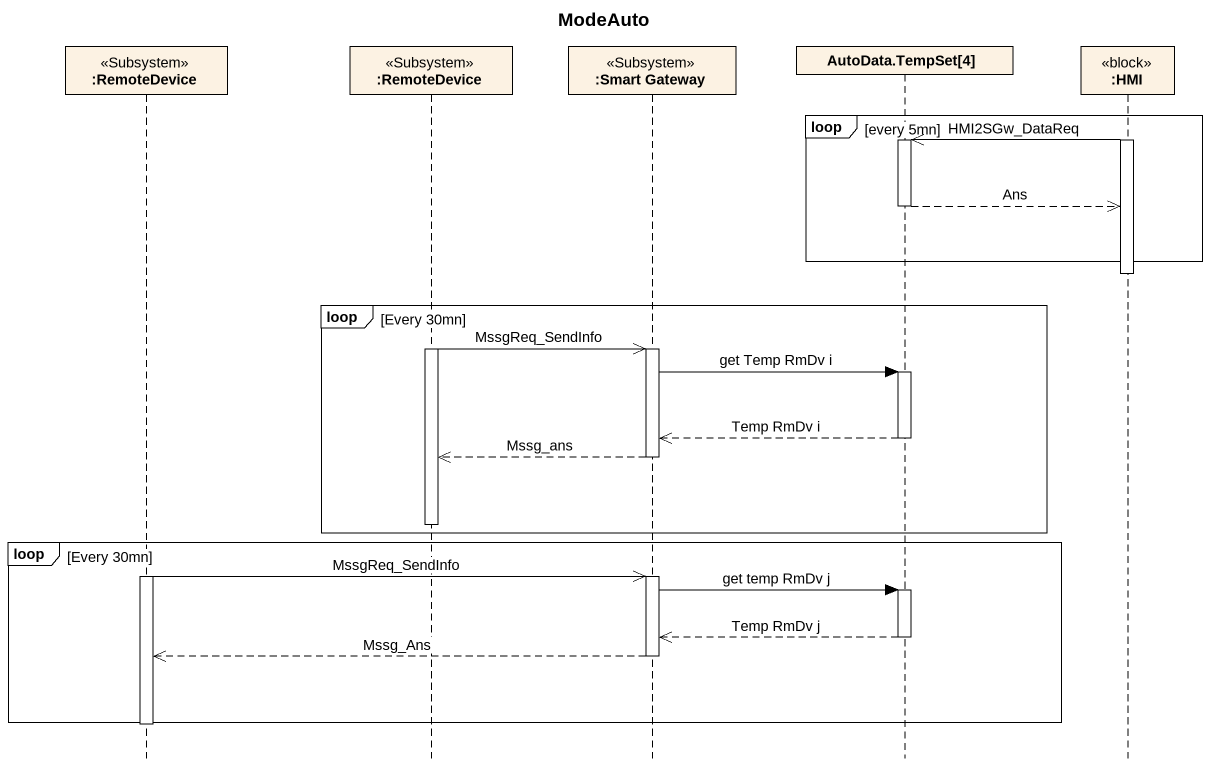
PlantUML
@startuml
title ModeAuto
hide footbox
participant ":RemoteDevice" as RemoteDevice <<Subsystem>>
participant ":RemoteDevice" as RemoteDevice_2 <<Subsystem>>
participant ":Smart Gateway" as Smart_Gateway <<Subsystem>>
participant "AutoData.TempSet[4]" as AutoData_TempSet_4
participant ":HMI" as HMI <<block>>

loop every 5mn
  activate HMI
  HMI ->> AutoData_TempSet_4 : HMI2SGw_DataReq
  activate AutoData_TempSet_4
  AutoData_TempSet_4 -->> HMI : Ans
  deactivate AutoData_TempSet_4
end
deactivate HMI
loop Every 30mn
  activate RemoteDevice_2
  RemoteDevice_2 ->> Smart_Gateway : MssgReq_SendInfo
  activate Smart_Gateway
  Smart_Gateway -> AutoData_TempSet_4 : get Temp RmDv i
  activate AutoData_TempSet_4
  AutoData_TempSet_4 -->> Smart_Gateway : Temp RmDv i
  deactivate AutoData_TempSet_4
  Smart_Gateway -->> RemoteDevice_2 : Mssg_ans
  deactivate Smart_Gateway
  deactivate RemoteDevice_2
end
loop Every 30mn
  activate RemoteDevice
  RemoteDevice ->> Smart_Gateway : MssgReq_SendInfo
  activate Smart_Gateway
  Smart_Gateway -> AutoData_TempSet_4 : get temp RmDv j
  activate AutoData_TempSet_4
  AutoData_TempSet_4 -->> Smart_Gateway : Temp RmDv j
  deactivate AutoData_TempSet_4
  Smart_Gateway -->> RemoteDevice : Mssg_Ans
  deactivate Smart_Gateway
end
deactivate RemoteDevice
@enduml
